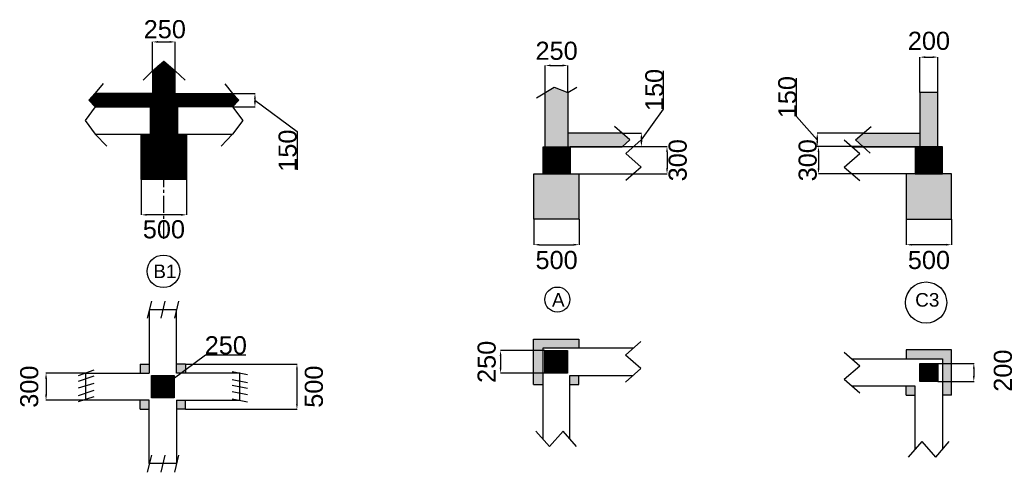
# Model space of a CAD drawing. Header units: millimetres. Extents: x -6487 to 75423, y -7622 to 19447.
# Drawn here: x 45466 to 56431, y 1364 to 6360 of the extents above; entities that cross this region are included whole.
import ezdxf

# ---------------------------------------------------------------- set-up
doc = ezdxf.new("R2010")
doc.units = ezdxf.units.MM
doc.linetypes.add('CENTER2', pattern=[28.575, 19.05, -3.175, 3.175, -3.175])
doc.layers.add('Centreline', color=7, linetype='Continuous', plot=False)
doc.styles.add('Annotative', font='arial.ttf')
doc.styles.get("Standard").update_dxf_attribs({"font": 'arial.ttf', "height": 100})
doc.dimstyles.new('Annotative', dxfattribs={"dimscale": 0, "dimtxt": 100, "dimasz": 60, "dimexe": 1.25, "dimexo": 0.625, "dimtad": 1, "dimtxsty": 'Standard', "dimcen": 2.5, "dimadec": 0, "dimazin": 0, "dimtfac": 1, "dimtmove": 0, "dimatfit": 3, "dimfxl": 1, "dimarcsym": 0})
pattern_1 = [(45, (-11775.926, -9212.82), (-6.7351921, 6.7351921), []), (45, (-11771.435, -9212.82), (-6.7351921, 6.7351921), [])]
pattern_2 = [(0, (-11775.9256, -8912.82), (0, 6.985), [5.08, -1.905]), (90, (-11775.9256, -8912.82), (-6.985, 4e-16), [5.08, -1.905])]
pattern_3 = [(0, (-11775.9256, -9212.82), (0, 6.985), [5.08, -1.905]), (90, (-11775.9256, -9212.82), (-6.985, 4e-16), [5.08, -1.905])]

# ---------------------------------------------------------------- blocks, each defined once
blk = doc.blocks.new('*D54')
at = {"layer": 'Centreline', "color": 0, "lineweight": -2, "transparency": 16777216}
for p, q in [((46808, 4597), (46808, 4205)), ((47308, 4597), (47308, 4205)), ((47248, 4206), (46868, 4206))]:
    blk.add_line(p, q, dxfattribs=at)
at = {"layer": 'Centreline', "color": 0, "lineweight": -3, "transparency": 16777216}
for points in [[(46868, 4216), (46868, 4196), (46808, 4206)], [(47248, 4216), (47248, 4196), (47308, 4206)]]:
    blk.add_solid(points, dxfattribs=at)
at = {"layer": 'Defpoints', "color": 0, "lineweight": -3, "transparency": 16777216}
for p in [(46808, 4598), (47308, 4598), (46808, 4206)]:
    blk.add_point(p, dxfattribs=at)
at = {"layer": 'Centreline', "color": 0, "lineweight": -3, "transparency": 16777216, "insert": (47058, 4045), "char_height": 100, "attachment_point": 5}
blk.add_mtext('{\\H2x;500}', dxfattribs=at)
blk = doc.blocks.new('*D56')
at = {"layer": 'Centreline', "color": 0, "lineweight": -2, "transparency": 16777216}
for p, q in [((46933, 5798), (46933, 6117)), ((46993, 6116), (47123, 6116)), ((47183, 5798), (47183, 6117))]:
    blk.add_line(p, q, dxfattribs=at)
at = {"layer": 'Centreline', "color": 0, "lineweight": -3, "transparency": 16777216}
for points in [[(46993, 6126), (46993, 6106), (46933, 6116)], [(47123, 6126), (47123, 6106), (47183, 6116)]]:
    blk.add_solid(points, dxfattribs=at)
at = {"layer": 'Defpoints', "color": 0, "lineweight": -3, "transparency": 16777216}
for p in [(47183, 6116), (46933, 5798), (47183, 5798)]:
    blk.add_point(p, dxfattribs=at)
at = {"layer": 'Centreline', "color": 0, "lineweight": -3, "transparency": 16777216, "insert": (47068, 6255), "char_height": 100, "attachment_point": 5}
blk.add_mtext('{\\H2x;250}', dxfattribs=at)
blk = doc.blocks.new('*U57')
at = {"layer": 'Centreline', "color": 0, "linetype": 'CENTER2', "lineweight": -3, "ltscale": 10, "transparency": 16777216}
blk.add_line((0, -707), (0, 855), dxfattribs=at)
blk = doc.blocks.new('*D60')
at = {"layer": 'Centreline', "color": 0, "lineweight": -2, "transparency": 16777216}
for p, q in [((47047, 2308), (47519, 2661)), ((47519, 2661), (47965, 2661)), ((46922, 2309), (46922, 2309)), ((46982, 2308), (47112, 2308)), ((47172, 2309), (47172, 2309))]:
    blk.add_line(p, q, dxfattribs=at)
at = {"layer": 'Centreline', "color": 0, "lineweight": -3, "transparency": 16777216}
for points in [[(46982, 2318), (46982, 2298), (46922, 2308)], [(47112, 2318), (47112, 2298), (47172, 2308)]]:
    blk.add_solid(points, dxfattribs=at)
at = {"layer": 'Defpoints', "color": 0, "lineweight": -3, "transparency": 16777216}
for p in [(46922, 2308), (47172, 2308), (47172, 2308)]:
    blk.add_point(p, dxfattribs=at)
at = {"layer": 'Centreline', "color": 0, "lineweight": -3, "transparency": 16777216, "insert": (47742, 2764), "char_height": 100, "attachment_point": 5}
blk.add_mtext('{\\H2x;250}', dxfattribs=at)
blk = doc.blocks.new('*D63')
at = {"layer": 'Centreline', "color": 0, "lineweight": -2, "transparency": 16777216}
for p, q in [((46196, 2458), (45755, 2458)), ((45756, 2398), (45756, 2218)), ((46196, 2158), (45755, 2158))]:
    blk.add_line(p, q, dxfattribs=at)
at = {"layer": 'Centreline', "color": 0, "lineweight": -3, "transparency": 16777216}
for points in [[(45746, 2398), (45766, 2398), (45756, 2458)], [(45746, 2218), (45766, 2218), (45756, 2158)]]:
    blk.add_solid(points, dxfattribs=at)
at = {"layer": 'Defpoints', "color": 0, "lineweight": -3, "transparency": 16777216}
for p in [(46197, 2458), (45756, 2158), (46197, 2158)]:
    blk.add_point(p, dxfattribs=at)
at = {"layer": 'Centreline', "color": 0, "lineweight": -3, "transparency": 16777216, "insert": (45571, 2308), "char_height": 100, "attachment_point": 5, "rotation": 90}
blk.add_mtext('{\\H2x;300}', dxfattribs=at)
blk = doc.blocks.new('*D87')
at = {"layer": 'Centreline', "color": 0, "lineweight": -2, "transparency": 16777216}
for p, q in [((51272, 5559), (51272, 5857)), ((51332, 5856), (51462, 5856)), ((51522, 5559), (51522, 5857))]:
    blk.add_line(p, q, dxfattribs=at)
at = {"layer": 'Centreline', "color": 0, "lineweight": -3, "transparency": 16777216}
for points in [[(51332, 5866), (51332, 5846), (51272, 5856)], [(51462, 5866), (51462, 5846), (51522, 5856)]]:
    blk.add_solid(points, dxfattribs=at)
at = {"layer": 'Defpoints', "color": 0, "lineweight": -3, "transparency": 16777216}
for p in [(51522, 5856), (51272, 5559), (51522, 5559)]:
    blk.add_point(p, dxfattribs=at)
at = {"layer": 'Centreline', "color": 0, "lineweight": -3, "transparency": 16777216, "insert": (51397, 6017), "char_height": 100, "attachment_point": 5}
blk.add_mtext('{\\H2x;250}', dxfattribs=at)
blk = doc.blocks.new('*D89')
at = {"layer": 'Centreline', "color": 0, "lineweight": -2, "transparency": 16777216}
for p, q in [((52248, 4959), (52618, 4959)), ((52617, 4899), (52617, 4719)), ((52248, 4659), (52618, 4659))]:
    blk.add_line(p, q, dxfattribs=at)
at = {"layer": 'Centreline', "color": 0, "lineweight": -3, "transparency": 16777216}
for points in [[(52607, 4899), (52627, 4899), (52617, 4959)], [(52607, 4719), (52627, 4719), (52617, 4659)]]:
    blk.add_solid(points, dxfattribs=at)
at = {"layer": 'Defpoints', "color": 0, "lineweight": -3, "transparency": 16777216}
for p in [(52247, 4959), (52247, 4659), (52617, 4659)]:
    blk.add_point(p, dxfattribs=at)
at = {"layer": 'Centreline', "color": 0, "lineweight": -3, "transparency": 16777216, "insert": (52736, 4809), "char_height": 100, "attachment_point": 5, "rotation": 90}
blk.add_mtext('{\\H2x;300}', dxfattribs=at)
blk = doc.blocks.new('*D90')
at = {"layer": 'Centreline', "color": 0, "lineweight": -2, "transparency": 16777216}
for p, q in [((51147, 4158), (51147, 3874)), ((51647, 4158), (51647, 3874)), ((51207, 3876), (51587, 3876))]:
    blk.add_line(p, q, dxfattribs=at)
at = {"layer": 'Centreline', "color": 0, "lineweight": -3, "transparency": 16777216}
for points in [[(51207, 3886), (51207, 3866), (51147, 3876)], [(51587, 3886), (51587, 3866), (51647, 3876)]]:
    blk.add_solid(points, dxfattribs=at)
at = {"layer": 'Defpoints', "color": 0, "lineweight": -3, "transparency": 16777216}
for p in [(51147, 4159), (51647, 4159), (51647, 3876)]:
    blk.add_point(p, dxfattribs=at)
at = {"layer": 'Centreline', "color": 0, "lineweight": -3, "transparency": 16777216, "insert": (51397, 3706), "char_height": 100, "attachment_point": 5}
blk.add_mtext('{\\H2x;500}', dxfattribs=at)
blk = doc.blocks.new('*D92')
at = {"layer": 'Centreline', "color": 0, "lineweight": -2, "transparency": 16777216}
for p, q in [((54660, 4959), (54290, 4959)), ((54291, 4899), (54291, 4719)), ((54660, 4659), (54290, 4659))]:
    blk.add_line(p, q, dxfattribs=at)
at = {"layer": 'Centreline', "color": 0, "lineweight": -3, "transparency": 16777216}
for points in [[(54281, 4899), (54301, 4899), (54291, 4959)], [(54281, 4719), (54301, 4719), (54291, 4659)]]:
    blk.add_solid(points, dxfattribs=at)
at = {"layer": 'Defpoints', "color": 0, "lineweight": -3, "transparency": 16777216}
for p in [(54661, 4959), (54291, 4659), (54661, 4659)]:
    blk.add_point(p, dxfattribs=at)
at = {"layer": 'Centreline', "color": 0, "lineweight": -3, "transparency": 16777216, "insert": (54172, 4809), "char_height": 100, "attachment_point": 5, "rotation": 90}
blk.add_mtext('{\\H2x;300}', dxfattribs=at)
blk = doc.blocks.new('*D93')
at = {"layer": 'Centreline', "color": 0, "lineweight": -2, "transparency": 16777216}
for p, q in [((55261, 4158), (55261, 3874)), ((55761, 4158), (55761, 3874)), ((55701, 3876), (55321, 3876))]:
    blk.add_line(p, q, dxfattribs=at)
at = {"layer": 'Centreline', "color": 0, "lineweight": -3, "transparency": 16777216}
for points in [[(55321, 3886), (55321, 3866), (55261, 3876)], [(55701, 3886), (55701, 3866), (55761, 3876)]]:
    blk.add_solid(points, dxfattribs=at)
at = {"layer": 'Defpoints', "color": 0, "lineweight": -3, "transparency": 16777216}
for p in [(55261, 4159), (55761, 4159), (55261, 3876)]:
    blk.add_point(p, dxfattribs=at)
at = {"layer": 'Centreline', "color": 0, "lineweight": -3, "transparency": 16777216, "insert": (55511, 3706), "char_height": 100, "attachment_point": 5}
blk.add_mtext('{\\H2x;500}', dxfattribs=at)
blk = doc.blocks.new('*D95')
at = {"layer": 'Centreline', "color": 0, "lineweight": -2, "transparency": 16777216}
for p, q in [((55411, 5559), (55411, 5949)), ((55471, 5948), (55551, 5948)), ((55611, 5559), (55611, 5949))]:
    blk.add_line(p, q, dxfattribs=at)
at = {"layer": 'Centreline', "color": 0, "lineweight": -3, "transparency": 16777216}
for points in [[(55471, 5958), (55471, 5938), (55411, 5948)], [(55551, 5958), (55551, 5938), (55611, 5948)]]:
    blk.add_solid(points, dxfattribs=at)
at = {"layer": 'Defpoints', "color": 0, "lineweight": -3, "transparency": 16777216}
for p in [(55611, 5948), (55411, 5559), (55611, 5559)]:
    blk.add_point(p, dxfattribs=at)
at = {"layer": 'Centreline', "color": 0, "lineweight": -3, "transparency": 16777216, "insert": (55511, 6127), "char_height": 100, "attachment_point": 5}
blk.add_mtext('{\\H2x;200}', dxfattribs=at)
blk = doc.blocks.new('*D97')
at = {"layer": 'Centreline', "color": 0, "lineweight": -2, "transparency": 16777216}
for p, q in [((51268, 2707), (50777, 2707)), ((50778, 2647), (50778, 2517)), ((51268, 2457), (50777, 2457))]:
    blk.add_line(p, q, dxfattribs=at)
at = {"layer": 'Centreline', "color": 0, "lineweight": -3, "transparency": 16777216}
for points in [[(50768, 2647), (50788, 2647), (50778, 2707)], [(50768, 2517), (50788, 2517), (50778, 2457)]]:
    blk.add_solid(points, dxfattribs=at)
at = {"layer": 'Defpoints', "color": 0, "lineweight": -3, "transparency": 16777216}
for p in [(51269, 2707), (50778, 2457), (51269, 2457)]:
    blk.add_point(p, dxfattribs=at)
at = {"layer": 'Centreline', "color": 0, "lineweight": -3, "transparency": 16777216, "insert": (50625, 2582), "char_height": 100, "attachment_point": 5, "rotation": 90}
blk.add_mtext('{\\H2x;250}', dxfattribs=at)
blk = doc.blocks.new('*D100')
at = {"layer": 'Centreline', "color": 0, "lineweight": -2, "transparency": 16777216}
for p, q in [((55611, 2565), (56009, 2565)), ((56007, 2505), (56007, 2425)), ((55611, 2365), (56009, 2365))]:
    blk.add_line(p, q, dxfattribs=at)
at = {"layer": 'Centreline', "color": 0, "lineweight": -3, "transparency": 16777216}
for points in [[(55997, 2505), (56017, 2505), (56007, 2565)], [(55997, 2425), (56017, 2425), (56007, 2365)]]:
    blk.add_solid(points, dxfattribs=at)
at = {"layer": 'Defpoints', "color": 0, "lineweight": -3, "transparency": 16777216}
for p in [(55611, 2565), (55611, 2365), (56007, 2365)]:
    blk.add_point(p, dxfattribs=at)
at = {"layer": 'Centreline', "color": 0, "lineweight": -3, "transparency": 16777216, "insert": (56329, 2485), "char_height": 100, "attachment_point": 5, "rotation": 90}
blk.add_mtext('{\\H2x;200}', dxfattribs=at)
blk = doc.blocks.new('*D124')
at = {"layer": 'Centreline', "color": 0, "lineweight": -2, "transparency": 16777216}
for p, q in [((54049, 5294), (54049, 5717)), ((54277, 5034), (54049, 5294)), ((54785, 5109), (54275, 5109)), ((54277, 5049), (54277, 5019)), ((54785, 4959), (54275, 4959))]:
    blk.add_line(p, q, dxfattribs=at)
at = {"layer": 'Centreline', "color": 0, "lineweight": -3, "transparency": 16777216}
for points in [[(54267, 5049), (54287, 5049), (54277, 5109)], [(54267, 5019), (54287, 5019), (54277, 4959)]]:
    blk.add_solid(points, dxfattribs=at)
at = {"layer": 'Defpoints', "color": 0, "lineweight": -3, "transparency": 16777216}
for p in [(54786, 5109), (54277, 4959), (54786, 4959)]:
    blk.add_point(p, dxfattribs=at)
at = {"layer": 'Centreline', "color": 0, "lineweight": -3, "transparency": 16777216, "insert": (53947, 5506), "char_height": 100, "attachment_point": 5, "rotation": 90}
blk.add_mtext('{\\H2x;150}', dxfattribs=at)
blk = doc.blocks.new('*D132')
at = {"layer": 'Centreline', "color": 0, "lineweight": -2, "transparency": 16777216}
for p, q in [((52580, 5373), (52580, 5797)), ((52334, 5034), (52580, 5373)), ((52123, 5109), (52335, 5109)), ((52334, 5049), (52334, 5019)), ((52123, 4959), (52335, 4959))]:
    blk.add_line(p, q, dxfattribs=at)
at = {"layer": 'Centreline', "color": 0, "lineweight": -3, "transparency": 16777216}
for points in [[(52324, 5049), (52344, 5049), (52334, 5109)], [(52324, 5019), (52344, 5019), (52334, 4959)]]:
    blk.add_solid(points, dxfattribs=at)
at = {"layer": 'Defpoints', "color": 0, "lineweight": -3, "transparency": 16777216}
for p in [(52122, 5109), (52122, 4959), (52334, 4959)]:
    blk.add_point(p, dxfattribs=at)
at = {"layer": 'Centreline', "color": 0, "lineweight": -3, "transparency": 16777216, "insert": (52478, 5585), "char_height": 100, "attachment_point": 5, "rotation": 90}
blk.add_mtext('{\\H2x;150}', dxfattribs=at)
blk = doc.blocks.new('*D144')
at = {"layer": 'Centreline', "color": 0, "lineweight": -2, "transparency": 16777216}
for p, q in [((47817, 5548), (48065, 5548)), ((48064, 5488), (48064, 5458)), ((47817, 5398), (48065, 5398)), ((48064, 5473), (48529, 5127)), ((48529, 5127), (48529, 4703))]:
    blk.add_line(p, q, dxfattribs=at)
at = {"layer": 'Centreline', "color": 0, "lineweight": -3, "transparency": 16777216}
for points in [[(48054, 5488), (48074, 5488), (48064, 5548)], [(48054, 5458), (48074, 5458), (48064, 5398)]]:
    blk.add_solid(points, dxfattribs=at)
at = {"layer": 'Defpoints', "color": 0, "lineweight": -3, "transparency": 16777216}
for p in [(47816, 5548), (47816, 5398), (48064, 5398)]:
    blk.add_point(p, dxfattribs=at)
at = {"layer": 'Centreline', "color": 0, "lineweight": -3, "transparency": 16777216, "insert": (48426, 4915), "char_height": 100, "attachment_point": 5, "rotation": 90}
blk.add_mtext('{\\H2x;150}', dxfattribs=at)
blk = doc.blocks.new('*D172')
at = {"layer": 'Centreline', "color": 0, "lineweight": -2, "transparency": 16777216}
for p, q in [((47298, 2558), (48529, 2558)), ((48528, 2498), (48528, 2118)), ((47298, 2058), (48529, 2058))]:
    blk.add_line(p, q, dxfattribs=at)
at = {"layer": 'Centreline', "color": 0, "lineweight": -3, "transparency": 16777216}
for points in [[(48518, 2498), (48538, 2498), (48528, 2558)], [(48518, 2118), (48538, 2118), (48528, 2058)]]:
    blk.add_solid(points, dxfattribs=at)
at = {"layer": 'Defpoints', "color": 0, "lineweight": -3, "transparency": 16777216}
for p in [(47297, 2558), (47297, 2058), (48528, 2058)]:
    blk.add_point(p, dxfattribs=at)
at = {"layer": 'Centreline', "color": 0, "lineweight": -3, "transparency": 16777216, "insert": (48716, 2308), "char_height": 100, "attachment_point": 5, "rotation": 90}
blk.add_mtext('{\\H2x;500}', dxfattribs=at)

msp = doc.modelspace()

# ---------------------------------------------------------------- hatches: boundary and pattern name
at = {"layer": 'Centreline', "lineweight": -3, "true_color": 0x642165, "transparency": 33554559}
h = msp.add_hatch(dxfattribs=at)
h.set_pattern_fill('ANSI32', color=219)
h.set_pattern_definition([(45, (-11775.926, -8912.82), (-6.7351921, 6.7351921), []), (45, (-11771.435, -8912.82), (-6.7351921, 6.7351921), [])])
h.paths.add_polyline_path([(47182.983, 5797.795), (47057.983, 5904.835), (46932.983, 5797.795), (46932.983, 5547.795), (46932.983, 5397.795), (47182.983, 5397.795), (47182.983, 5547.795)])
h = msp.add_hatch(dxfattribs=at)
h.set_pattern_fill('ANGLE', color=219)
h.set_pattern_definition(pattern_3)
h.paths.add_polyline_path([(51522.155, 5558.586), (51368.998, 5617.161), (51272.155, 5558.586), (51272.155, 4958.586), (51522.155, 4958.586)])
at = {"layer": 'Centreline', "lineweight": -3, "true_color": 0x136734, "transparency": 33554559}
h = msp.add_hatch(dxfattribs=at)
h.set_pattern_fill('ANSI32', color=116)
h.set_pattern_definition([(45, (-11777.351, -8912.82), (-6.7351921, 6.7351921), []), (45, (-11772.861, -8912.82), (-6.7351921, 6.7351921), [])])
h.paths.add_polyline_path([(46228.825, 5472.795), (46298.637, 5397.795), (46931.557, 5397.795), (46931.557, 5547.795), (46298.637, 5547.795)])
h = msp.add_hatch(dxfattribs=at)
h.set_pattern_fill('ANSI32', color=116)
h.set_pattern_definition([(45, (-11525.926, -8912.82), (-6.7351921, 6.7351921), []), (45, (-11521.435, -8912.82), (-6.7351921, 6.7351921), [])])
h.paths.add_polyline_path([(47885.715, 5472.795), (47815.903, 5397.795), (47182.983, 5397.795), (47182.983, 5547.795), (47815.903, 5547.795)])
at = {"layer": 'Centreline', "lineweight": -3, "true_color": 0x642165, "transparency": 33554559}
h = msp.add_hatch(dxfattribs=at)
h.set_pattern_fill('ANGLE', color=219)
h.set_pattern_definition(pattern_3)
h.paths.add_polyline_path([(55610.569, 5558.586), (55410.569, 5558.586), (55410.569, 4958.586), (55610.569, 4958.586)])
at = {"layer": 'Centreline', "lineweight": -3, "true_color": 0xcd6928, "transparency": 33554559}
h = msp.add_hatch(dxfattribs=at)
h.set_pattern_fill('ANSI32', color=32)
h.set_pattern_definition(pattern_1)
h.paths.add_polyline_path([(47057.983, 5397.795), (46907.983, 5397.795), (46907.983, 5097.795), (47057.983, 5097.795)])
h = msp.add_hatch(dxfattribs=at)
h.set_pattern_fill('ANSI32', color=32)
h.set_pattern_definition([(45, (-11275.926, -8712.82), (-6.7351921, 6.7351921), []), (45, (-11271.435, -8712.82), (-6.7351921, 6.7351921), [])])
h.paths.add_polyline_path([(47207.983, 5247.795), (47207.983, 5097.795), (47057.983, 5097.795), (47057.983, 5397.795), (47207.983, 5397.795)])
at = {"layer": 'Centreline', "lineweight": -3, "true_color": 0x991b1e, "transparency": 33554559}
h = msp.add_hatch(dxfattribs=at)
h.set_pattern_fill('ANSI32', color=244)
h.set_pattern_definition(pattern_1)
h.paths.add_polyline_path([(46807.983, 4597.795), (47307.983, 4597.795), (47307.983, 5097.795), (46807.983, 5097.795)])
at = {"layer": 'Centreline', "lineweight": -3, "true_color": 0x136734, "transparency": 33554559}
h = msp.add_hatch(dxfattribs=at)
h.set_pattern_fill('ANGLE', color=116)
h.set_pattern_definition(pattern_2)
h.paths.add_polyline_path([(52206.22, 5035.141), (52122.155, 5108.586), (51522.155, 5108.586), (51522.155, 4958.586), (52122.155, 4958.586)])
h = msp.add_hatch(dxfattribs=at)
h.set_pattern_fill('ANGLE', color=116)
h.set_pattern_definition(pattern_2)
h.paths.add_polyline_path([(55410.569, 5108.586), (54785.569, 5108.586), (54700.905, 5034.619), (54783.823, 4958.586), (55410.569, 4958.586)])
at = {"layer": 'Centreline', "lineweight": -3, "true_color": 0xcd6928, "transparency": 33554559}
h = msp.add_hatch(dxfattribs=at)
h.set_pattern_fill('ANGLE', color=32)
h.set_pattern_definition(pattern_3)
h.paths.add_polyline_path([(51547.155, 4958.586), (51522.155, 4958.586), (51247.155, 4958.586), (51247.155, 4658.586), (51547.155, 4658.586)])
h = msp.add_hatch(dxfattribs=at)
h.set_pattern_fill('ANGLE', color=32)
h.set_pattern_definition(pattern_3)
h.paths.add_polyline_path([(55660.569, 4958.586), (55360.569, 4958.586), (55360.569, 4658.586), (55660.569, 4658.586)])
at = {"layer": 'Centreline', "lineweight": -3, "true_color": 0x991b1e, "transparency": 33554559}
h = msp.add_hatch(dxfattribs=at)
h.set_pattern_fill('ANGLE', color=244)
h.set_pattern_definition(pattern_3)
h.paths.add_polyline_path([(51647.155, 4658.586), (51547.155, 4658.586), (51147.155, 4658.586), (51147.155, 4158.586), (51647.155, 4158.586)])
h = msp.add_hatch(dxfattribs=at)
h.set_pattern_fill('ANGLE', color=244)
h.set_pattern_definition(pattern_3)
h.paths.add_polyline_path([(55760.569, 4658.586), (55260.569, 4658.586), (55260.569, 4158.586), (55760.569, 4158.586)])
h = msp.add_hatch(dxfattribs=at)
h.set_pattern_fill('ANGLE', color=244)
h.set_pattern_definition(pattern_3)
h.paths.add_polyline_path([(51643.557, 2832.438), (51143.557, 2832.438), (51143.557, 2332.438), (51243.557, 2332.438), (51243.557, 2732.438), (51643.557, 2732.438)])
h.paths.add_polyline_path([(51643.557, 2432.438), (51543.557, 2432.438), (51543.557, 2332.438), (51643.557, 2332.438)], flags=17)
at = {"layer": 'Centreline', "lineweight": -3, "true_color": 0x642165, "transparency": 33554559}
h = msp.add_hatch(dxfattribs=at)
h.set_pattern_fill('ANGLE', color=219)
h.set_pattern_definition(pattern_3)
h.paths.add_polyline_path([(51518.557, 2707.438), (51268.557, 2707.438), (51268.557, 2457.438), (51518.557, 2457.438)])
at = {"layer": 'Centreline', "lineweight": -3, "true_color": 0x991b1e, "transparency": 33554559}
h = msp.add_hatch(dxfattribs=at)
h.set_pattern_fill('ANGLE', color=244)
h.set_pattern_definition(pattern_3)
h.paths.add_polyline_path([(55760.569, 2715.17), (55260.569, 2715.17), (55260.569, 2615.17), (55660.569, 2615.17), (55660.569, 2215.17), (55760.569, 2215.17)])
h.paths.add_polyline_path([(55360.569, 2315.17), (55260.569, 2315.17), (55260.569, 2215.17), (55360.569, 2215.17)])
h = msp.add_hatch(dxfattribs=at)
h.set_pattern_fill('ANGLE', color=244)
h.set_pattern_definition(pattern_3)
h.paths.add_polyline_path([(47297.036, 2558.121), (47197.036, 2558.121), (47197.036, 2458.121), (47297.036, 2458.121)])
h.paths.add_polyline_path([(46897.036, 2558.121), (46797.036, 2558.121), (46797.036, 2458.121), (46897.036, 2458.121)])
h.paths.add_polyline_path([(46897.036, 2158.121), (46797.036, 2158.121), (46797.036, 2058.121), (46897.036, 2058.121)])
h.paths.add_polyline_path([(47297.036, 2158.121), (47197.036, 2158.121), (47197.036, 2058.121), (47297.036, 2058.121)])
at = {"layer": 'Centreline', "lineweight": -3, "true_color": 0x642165, "transparency": 33554559}
h = msp.add_hatch(dxfattribs=at)
h.set_pattern_fill('ANGLE', color=219)
h.set_pattern_definition(pattern_3)
h.paths.add_polyline_path([(55610.569, 2565.17), (55410.569, 2565.17), (55410.569, 2365.17), (55610.569, 2365.17)])
h = msp.add_hatch(dxfattribs=at)
h.set_pattern_fill('ANGLE', color=219)
h.set_pattern_definition([(0, (-11775.9256, -9415.5456), (0, 6.985), [5.08, -1.905]), (90, (-11775.9256, -9415.5456), (-6.985, 4e-16), [5.08, -1.905])])
h.paths.add_polyline_path([(47172.036, 2433.121), (46922.036, 2433.121), (46922.036, 2183.121), (47172.036, 2183.121)])

# ---------------------------------------------------------------- linework, layer by layer
at = {"layer": 'Centreline', "color": 219, "lineweight": -3, "true_color": 0x642165}
for p, q in [((46932.983, 5797.795), (46932.983, 5547.795)), ((47182.983, 5547.795), (47182.983, 5797.795)), ((46932.983, 5397.795), (46932.983, 5547.795)), ((47182.983, 5547.795), (47182.983, 5397.795)), ((51272.155, 4958.586), (51272.155, 5558.586)), ((51522.155, 5558.586), (51522.155, 4958.586))]:
    msp.add_line(p, q, dxfattribs=at)
at = {"layer": 'Centreline', "color": 116, "lineweight": -3, "true_color": 0x136734}
for p, q in [((46932.983, 5547.795), (46300.062, 5547.795)), ((47182.983, 5547.795), (47815.903, 5547.795)), ((46300.062, 5397.795), (46932.983, 5397.795)), ((47815.903, 5397.795), (47182.983, 5397.795)), ((52122.155, 5108.586), (51522.155, 5108.586)), ((54785.569, 5108.586), (55410.569, 5108.586)), ((51522.155, 4958.586), (52122.155, 4958.586)), ((55410.569, 4958.586), (54783.46, 4958.586))]:
    msp.add_line(p, q, dxfattribs=at)
at = {"layer": 'Centreline', "color": 7, "lineweight": -3, "true_color": 0xffffff}
for p, q in [((46300.062, 5397.795), (46187.214, 5247.795)), ((47815.903, 5397.795), (47928.751, 5247.795)), ((46187.214, 5247.795), (46300.062, 5097.795))]:
    msp.add_line(p, q, dxfattribs=at)
at = {"layer": 'Centreline', "color": 32, "lineweight": -3, "true_color": 0xcd6928}
for p, q in [((46907.983, 5397.795), (46300.062, 5397.795)), ((47815.903, 5397.795), (46907.983, 5397.795)), ((46907.983, 5397.795), (46907.983, 5097.795)), ((47207.983, 5397.795), (47207.983, 5397.795)), ((47207.983, 5397.795), (47207.983, 5097.795)), ((46300.062, 5097.795), (46907.983, 5097.795)), ((46907.983, 5097.795), (47815.903, 5097.795)), ((47207.983, 5097.795), (47207.983, 5097.795)), ((51247.155, 4958.586), (51547.155, 4958.586)), ((51247.155, 4658.586), (51247.155, 4958.586)), ((52247.155, 4958.586), (51547.155, 4958.586)), ((51547.155, 4958.586), (51547.155, 4658.586)), ((54660.569, 4958.586), (55360.569, 4958.586)), ((55660.569, 4958.586), (55360.569, 4958.586)), ((55360.569, 4958.586), (55360.569, 4658.586)), ((55660.569, 4658.586), (55660.569, 4958.586)), ((51547.155, 4658.586), (52247.155, 4658.586)), ((55360.569, 4658.586), (54660.569, 4658.586)), ((47197.036, 3158.121), (46897.036, 3158.121)), ((46897.036, 3158.121), (46897.036, 2458.121)), ((47197.036, 2458.121), (47197.036, 3158.121)), ((52243.557, 2732.438), (51243.557, 2732.438)), ((51243.557, 2732.438), (51243.557, 1732.438)), ((54660.569, 2615.17), (55660.569, 2615.17)), ((55660.569, 2615.17), (55660.569, 1615.17)), ((46197.036, 2158.121), (46197.036, 2458.121)), ((46197.036, 2458.121), (46897.036, 2458.121)), ((47897.036, 2458.121), (47197.036, 2458.121)), ((47897.036, 2158.121), (47897.036, 2458.121)), ((51543.557, 2432.438), (52243.557, 2432.438)), ((51543.557, 1732.438), (51543.557, 2432.438)), ((55360.569, 2315.17), (54660.569, 2315.17)), ((55360.569, 1615.17), (55360.569, 2315.17)), ((46897.036, 2158.121), (46197.036, 2158.121)), ((46897.036, 1458.121), (46897.036, 2158.121)), ((47197.036, 2158.121), (47897.036, 2158.121)), ((47197.036, 2158.121), (47197.036, 1458.121)), ((47197.036, 1458.121), (46897.036, 1458.121))]:
    msp.add_line(p, q, dxfattribs=at)
at = {"layer": 'Centreline', "lineweight": -3}
for p, q in [((52206.22, 5035.141), (52036.726, 5183.221)), ((54700.141, 5033.951), (54870.997, 5183.221)), ((52332.583, 5032.856), (52161.726, 4882.856)), ((54575.141, 5032.856), (54745.997, 4882.856)), ((54700.905, 5034.619), (54863.095, 4885.896)), ((52332.583, 4733.586), (52161.726, 4882.856)), ((54575.141, 4733.586), (54745.997, 4882.856)), ((52332.583, 4733.586), (52161.726, 4583.586)), ((54575.141, 4733.586), (54745.997, 4583.586)), ((52328.985, 2806.709), (52158.129, 2656.709)), ((52328.985, 2507.438), (52158.129, 2656.709)), ((54575.141, 2689.44), (54745.997, 2539.44)), ((54575.141, 2390.17), (54745.997, 2539.44)), ((52328.985, 2507.438), (52158.129, 2357.438)), ((54575.141, 2390.17), (54745.997, 2240.17)), ((51318.557, 1647.01), (51168.557, 1817.866)), ((51318.557, 1647.01), (51467.828, 1817.866)), ((51617.828, 1647.01), (51467.828, 1817.866)), ((55286.298, 1529.742), (55436.298, 1700.598)), ((55585.569, 1529.742), (55436.298, 1700.598)), ((55585.569, 1529.742), (55735.569, 1700.598))]:
    msp.add_line(p, q, dxfattribs=at)
at = {"layer": 'Centreline', "color": 244, "lineweight": -3, "true_color": 0x991b1e}
for p, q in [((46807.983, 4597.795), (46807.983, 4897.795)), ((47307.983, 4897.795), (47307.983, 4597.795)), ((51147.155, 4658.586), (51647.155, 4658.586)), ((51147.155, 4158.586), (51147.155, 4658.586)), ((51522.155, 4658.586), (51272.155, 4658.586)), ((51647.155, 4158.586), (51647.155, 4658.586)), ((51647.155, 4158.586), (51147.155, 4158.586)), ((51143.557, 2832.438), (51643.557, 2832.438)), ((51143.557, 2332.438), (51143.557, 2832.438)), ((51643.557, 2832.438), (51643.557, 2732.438)), ((55760.569, 2715.17), (55260.569, 2715.17)), ((55260.569, 2715.17), (55260.569, 2615.17)), ((55760.569, 2215.17), (55760.569, 2715.17)), ((46797.036, 2558.121), (46797.036, 2458.121)), ((46797.036, 2558.121), (46897.036, 2558.121)), ((47297.036, 2558.121), (47197.036, 2558.121)), ((47297.036, 2558.121), (47297.036, 2458.121)), ((51643.557, 2332.438), (51643.557, 2432.438)), ((51143.557, 2332.438), (51243.557, 2332.438)), ((51543.557, 2332.438), (51643.557, 2332.438)), ((55260.569, 2215.17), (55260.569, 2315.17)), ((55260.569, 2215.17), (55360.569, 2215.17)), ((55760.569, 2215.17), (55660.569, 2215.17)), ((46797.036, 2058.121), (46797.036, 2158.121)), ((47297.036, 2058.121), (47297.036, 2158.121)), ((46797.036, 2058.121), (46897.036, 2058.121)), ((47297.036, 2058.121), (47197.036, 2058.121))]:
    msp.add_line(p, q, dxfattribs=at)
at = {"layer": 'Centreline', "lineweight": -3}
for points in [[(46828.234, 5693.457), (46932.983, 5797.795), (47057.983, 5904.835), (47182.983, 5797.795), (47294.701, 5693.457)], [(46385.539, 5655.63), (46300.062, 5548.623), (46230.25, 5473.623)], [(47730.426, 5654.802), (47815.903, 5547.795), (47885.715, 5472.795)], [(51175.311, 5500.011), (51368.998, 5617.161)], [(51368.998, 5617.161), (51522.155, 5558.586)], [(51522.155, 5558.586), (51618.998, 5617.161)], [(46300.062, 5397.795), (46187.214, 5247.795), (46300.062, 5097.795), (46426.448, 4963.819)], [(46230.25, 5473.623), (46300.062, 5398.623), (46300.062, 5398.623), (46300.062, 5398.623), (46300.062, 5398.623)], [(47815.903, 5397.795), (47928.751, 5247.795), (47815.903, 5097.795), (47689.517, 4963.819)], [(47885.715, 5472.795), (47815.903, 5397.795), (47815.903, 5397.795), (47815.903, 5397.795), (47815.903, 5397.795)], [(52206.22, 5035.141), (52122.155, 4958.586)]]:
    msp.add_lwpolyline(points, dxfattribs=at)
at = {"layer": 'Centreline', "color": 219, "lineweight": -3, "true_color": 0x642165}
for points in [[(55410.569, 4958.586), (55610.569, 4958.586), (55610.569, 5558.586), (55410.569, 5558.586)], [(51268.557, 2707.438), (51518.557, 2707.438), (51518.557, 2457.438), (51268.557, 2457.438)], [(55410.569, 2565.17), (55610.569, 2565.17), (55610.569, 2365.17), (55410.569, 2365.17)], [(46922.036, 2433.121), (47172.036, 2433.121), (47172.036, 2183.121), (46922.036, 2183.121)]]:
    msp.add_lwpolyline(points, close=True, dxfattribs=at)
at = {"layer": 'Centreline', "color": 244, "lineweight": -3, "true_color": 0x991b1e}
for points in [[(46807.983, 5097.795), (47307.983, 5097.795), (47307.983, 4597.795), (46807.983, 4597.795)], [(55760.569, 4658.586), (55260.569, 4658.586), (55260.569, 4158.586), (55760.569, 4158.586)]]:
    msp.add_lwpolyline(points, close=True, dxfattribs=at)
at = {"layer": 'Centreline', "color": 32, "lineweight": -3, "true_color": 0xcd6928}
for points in [[(46919.339, 3252.445), (46874.732, 3063.798)], [(47069.339, 3252.445), (47024.732, 3063.798)], [(47219.339, 3252.445), (47174.732, 3063.798)], [(46282.775, 2489.357), (46111.297, 2426.886)], [(46282.775, 2425.228), (46111.297, 2366.685)], [(47811.297, 2474.558), (47982.775, 2441.685)], [(46282.775, 2342.147), (46111.297, 2291.685)], [(47811.297, 2385.504), (47982.775, 2352.631)], [(47811.297, 2324.558), (47982.775, 2291.685)], [(46282.775, 2264.257), (46111.297, 2206.685)], [(46282.775, 2196.753), (46111.297, 2141.685)], [(47811.297, 2254.01), (47982.775, 2221.137)], [(47811.297, 2174.558), (47982.775, 2141.685)], [(46919.339, 1552.445), (46874.732, 1363.798)], [(47069.339, 1552.445), (47024.732, 1363.798)], [(47219.339, 1552.445), (47174.732, 1363.798)]]:
    msp.add_lwpolyline(points, dxfattribs=at)
at = {"layer": 'Centreline', "lineweight": -3}
for centre, radius in [((47052.42, 3581.996), 180.056), ((51405.488, 3270.46), 138.295), ((55479.767, 3236.995), 227.733)]:
    msp.add_circle(centre, radius, dxfattribs=at)

# ---------------------------------------------------------------- block references
at = {"layer": 'Centreline', "color": 30, "linetype": 'CENTER2', "lineweight": -3, "ltscale": 10, "true_color": 0xf8991e}
msp.add_blockref('*U57', (47057.983, 4647.795), dxfattribs=at)

# ---------------------------------------------------------------- texts
at = {"layer": 'Centreline', "lineweight": -3, "char_height": 150, "attachment_point": 1, "style": 'Annotative'}
for s, insert, width in [('B1', (46940.873, 3657.258), 819.42133), ('A', (51345.919, 3341.885), 589.72869), ('C3', (55358.957, 3341.885), 589.72869)]:
    msp.add_mtext(s, dxfattribs=dict(at, insert=insert, width=width))

# ---------------------------------------------------------------- dimensions: what is measured, and where the dimension line sits
at = {"layer": 'Centreline', "lineweight": -3}
for base, p1, p2, override, picture, middle in [((47182.983, 6115.585), (46932.983, 5797.795), (47182.983, 5797.795), {"dimtmove": 2}, '*D56', (47068.004, 6255.327)), ((55610.569, 5947.597), (55410.569, 5558.586), (55610.569, 5558.586), {"dimtmove": 2}, '*D95', (55510.569, 6127.218)), ((51522.155, 5855.995), (51272.155, 5558.586), (51522.155, 5558.586), {"dimtmove": 2}, '*D87', (51397.155, 6016.768)), ((46807.983, 4206.263), (47307.983, 4597.795), (46807.983, 4597.795), {"dimtmove": 2}, '*D54', (47057.983, 4044.655)), ((51647.155, 3875.55), (51147.155, 4158.586), (51647.155, 4158.586), {"dimtmove": 2}, '*D90', (51397.155, 3705.79)), ((47172.036, 2308.121), (46922.036, 2308.121), (47172.036, 2308.121), {"dimtmove": 1}, '*D60', (47519.341, 2660.861))]:
    dim = msp.add_linear_dim(base=base, p1=p1, p2=p2, text='{\\H2x;<>}', dimstyle='Annotative', override=override, dxfattribs=at)
    dim.commit()
    dim.dimension.update_dxf_attribs({"geometry": picture, "text_midpoint": middle, "dimtype": 160})
for base, p1, p2, angle, override, picture, middle in [((52333.577, 4958.586), (52122.155, 5108.586), (52122.155, 4958.586), 90, {"dimtmove": 1}, '*D132', (52580.395, 5373.921)), ((54276.741, 4958.586), (54785.569, 5108.586), (54785.569, 4958.586), 90, {"dimtmove": 1}, '*D124', (54049.351, 5294.463)), ((48063.764, 5397.795), (47815.903, 5547.795), (47815.903, 5397.795), 90, {"dimtad": 3, "dimtmove": 1}, '*D144', (48529.088, 5125.983)), ((52616.929, 4658.586), (52247.155, 4958.586), (52247.155, 4658.586), 90, {"dimtmove": 2}, '*D89', (52735.717, 4808.586)), ((54290.794, 4658.586), (54660.569, 4958.586), (54660.569, 4658.586), 90, {"dimtmove": 2}, '*D92', (54172.006, 4808.586)), ((55260.569, 3875.55), (55760.569, 4158.586), (55260.569, 4158.586), 180, {"dimtmove": 2}, '*D93', (55510.569, 3705.79)), ((50778.429, 2457.438), (51268.557, 2707.438), (51268.557, 2457.438), 90, {"dimtmove": 2}, '*D97', (50624.626, 2582.438)), ((45755.949, 2158.121), (46197.036, 2458.121), (46197.036, 2158.121), 90, {"dimtmove": 2}, '*D63', (45570.753, 2308.121)), ((48528.061, 2058.121), (47297.036, 2558.121), (47297.036, 2058.121), 90, {"dimtmove": 2}, '*D172', (48715.701, 2308.121))]:
    dim = msp.add_linear_dim(base=base, p1=p1, p2=p2, angle=angle, text='{\\H2x;<>}', dimstyle='Annotative', override=override, dxfattribs=at)
    dim.commit()
    dim.dimension.update_dxf_attribs({"geometry": picture, "text_midpoint": middle, "dimtype": 160})
dim = msp.add_linear_dim(base=(56007.434, 2365.17), p1=(55610.569, 2565.17), p2=(55610.569, 2365.17), angle=90, text='{\\H2x;200}', dimstyle='Annotative', dxfattribs=at)
dim.commit()
dim.dimension.update_dxf_attribs({"geometry": '*D100', "text_midpoint": (56329.128, 2484.665), "dimtype": 160})

doc.saveas('drawing.dxf')
